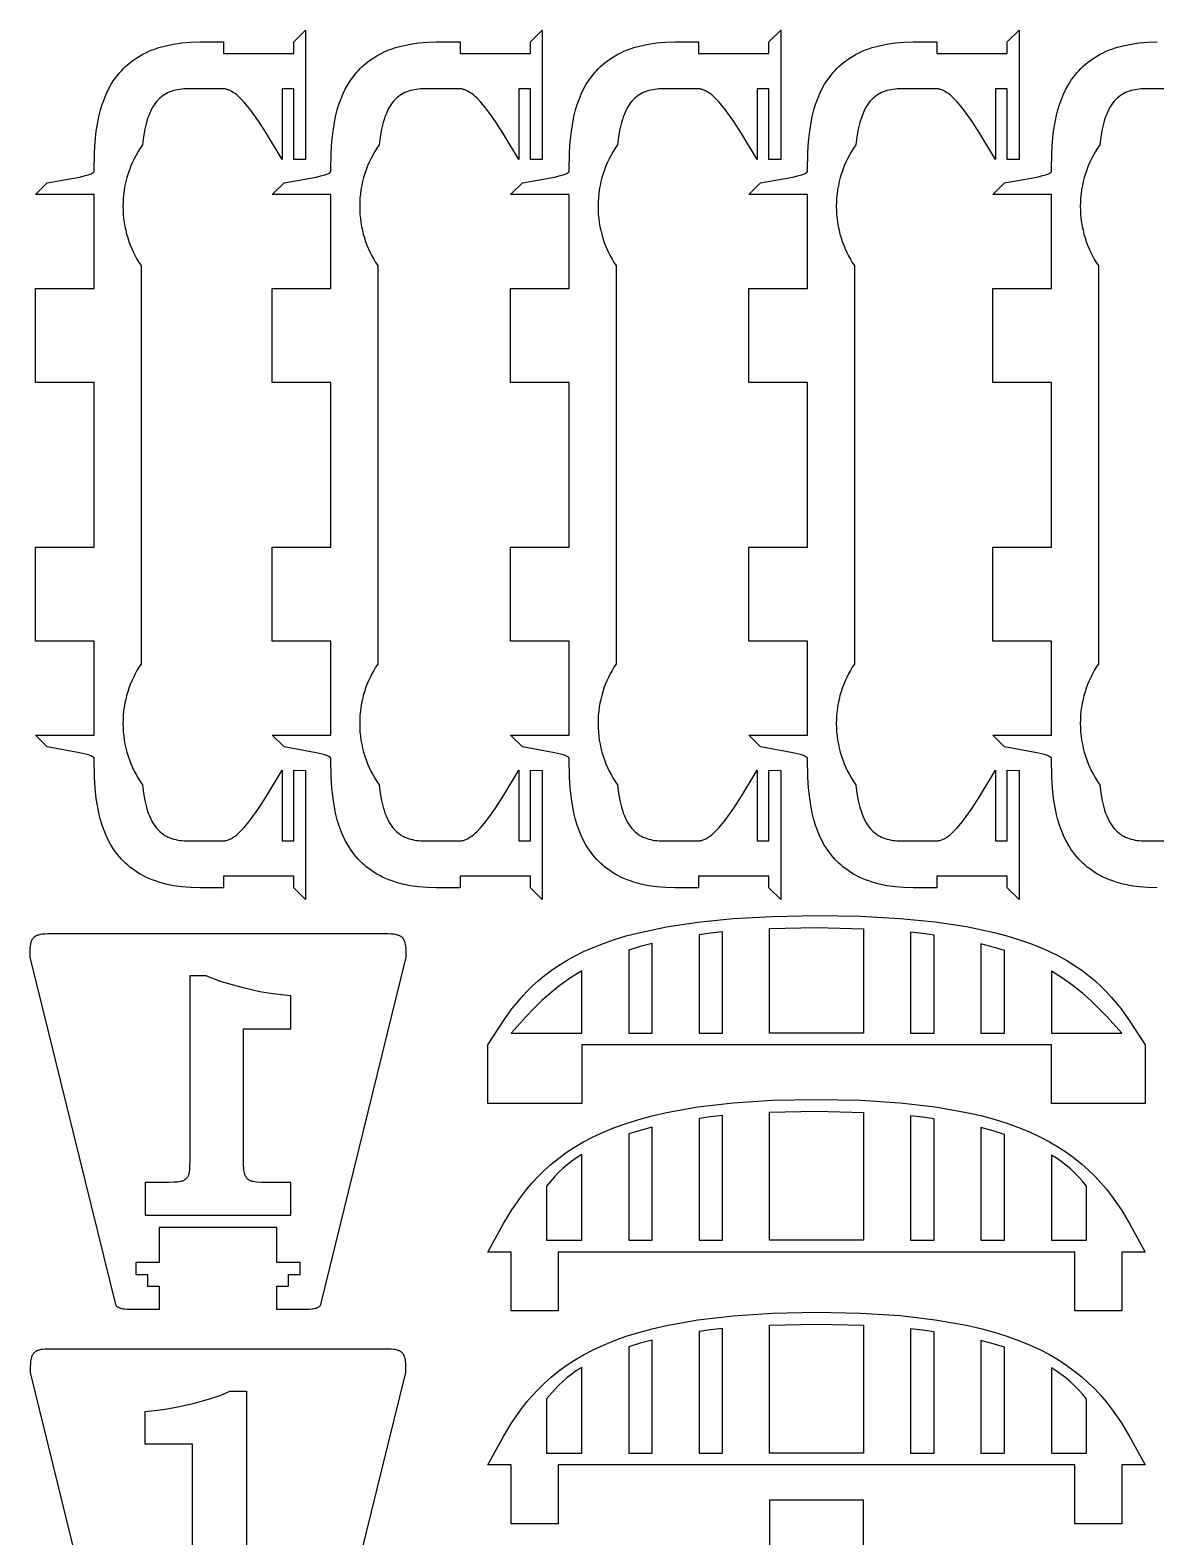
# Model space of a CAD drawing. Header units: inches. Extents: x -38 to 38, y -33.7 to 33.7.
# Drawn here: x -37.99 to -15.35, y 3.29 to 33.58 of the extents above; entities that cross this region are included whole.
import ezdxf

# ---------------------------------------------------------------- set-up
doc = ezdxf.new("R2010")
doc.units = ezdxf.units.IN
doc.header["$MEASUREMENT"] = 0
doc.layers.get('0').update_dxf_attribs({"color": 134})

msp = doc.modelspace()

# ---------------------------------------------------------------- linework, layer by layer
at = {"color": 121}
for points in [[(-35.764, 20.834), (-35.805, 20.769), (-35.845, 20.703), (-35.882, 20.635), (-35.917, 20.566), (-35.949, 20.495), (-35.979, 20.423), (-36.007, 20.35), (-36.031, 20.275), (-36.053, 20.199), (-36.072, 20.123), (-36.089, 20.045), (-36.102, 19.966), (-36.113, 19.886), (-36.121, 19.805), (-36.125, 19.724), (-36.127, 19.641), (-36.125, 19.556), (-36.12, 19.471), (-36.112, 19.387), (-36.1, 19.304), (-36.086, 19.222), (-36.068, 19.141), (-36.047, 19.061), (-36.023, 18.982), (-35.997, 18.905), (-35.967, 18.829), (-35.935, 18.755), (-35.9, 18.682), (-35.862, 18.611), (-35.822, 18.541), (-35.779, 18.473), (-35.734, 18.407), (-35.714, 18.241), (-35.687, 18.092), (-35.655, 17.958), (-35.637, 17.897), (-35.617, 17.839), (-35.596, 17.784), (-35.574, 17.734), (-35.551, 17.686), (-35.526, 17.642), (-35.5, 17.6), (-35.473, 17.562), (-35.444, 17.527), (-35.415, 17.494), (-35.384, 17.464), (-35.353, 17.437), (-35.32, 17.413), (-35.286, 17.39), (-35.251, 17.371), (-35.216, 17.353), (-35.179, 17.337), (-35.142, 17.324), (-35.104, 17.313), (-35.065, 17.303), (-35.025, 17.295), (-34.984, 17.289), (-34.943, 17.284), (-34.901, 17.281), (-34.814, 17.279), (-34.106, 17.28), (-34.09, 17.28), (-34.074, 17.282), (-34.058, 17.284), (-34.041, 17.288), (-34.025, 17.292), (-34.009, 17.298), (-33.992, 17.304), (-33.975, 17.312), (-33.958, 17.32), (-33.942, 17.329), (-33.907, 17.35), (-33.873, 17.374), (-33.838, 17.402), (-33.803, 17.432), (-33.767, 17.466), (-33.695, 17.541), (-33.621, 17.627), (-33.547, 17.723), (-33.395, 17.937), (-33.24, 18.177), (-32.925, 18.697), (-32.925, 17.28), (-32.689, 17.28), (-32.689, 18.697), (-32.452, 18.696), (-32.452, 16.098), (-32.689, 16.334), (-32.689, 16.57), (-34.106, 16.57), (-34.106, 16.334), (-34.578, 16.334), (-34.766, 16.34), (-34.942, 16.355), (-35.108, 16.378), (-35.262, 16.41), (-35.407, 16.45), (-35.475, 16.473), (-35.541, 16.497), (-35.605, 16.524), (-35.666, 16.552), (-35.725, 16.581), (-35.782, 16.612), (-35.836, 16.645), (-35.888, 16.68), (-35.938, 16.715), (-35.986, 16.752), (-36.032, 16.791), (-36.076, 16.83), (-36.118, 16.871), (-36.159, 16.913), (-36.197, 16.957), (-36.233, 17.001), (-36.301, 17.092), (-36.362, 17.187), (-36.416, 17.285), (-36.464, 17.386), (-36.507, 17.49), (-36.544, 17.595), (-36.577, 17.701), (-36.604, 17.808), (-36.628, 17.916), (-36.663, 18.132), (-36.686, 18.346), (-36.698, 18.552), (-36.704, 18.933), (-36.704, 18.934), (-36.704, 18.935), (-36.704, 18.935), (-36.704, 18.935), (-36.704, 18.935), (-36.704, 18.935), (-36.704, 18.935), (-36.704, 18.935), (-36.704, 18.935), (-36.704, 18.936), (-36.705, 18.936), (-36.705, 18.937), (-36.705, 18.938), (-36.705, 18.939), (-36.705, 18.939), (-36.705, 18.939), (-36.705, 18.939), (-36.705, 18.939), (-36.705, 18.939), (-36.705, 18.939), (-36.705, 18.939), (-36.705, 18.94), (-36.705, 18.94), (-36.706, 18.94), (-36.706, 18.94), (-36.706, 18.94), (-36.706, 18.942), (-36.707, 18.943), (-36.707, 18.944), (-36.708, 18.946), (-36.71, 18.948), (-36.71, 18.949), (-36.711, 18.95), (-36.713, 18.952), (-36.714, 18.954), (-36.716, 18.956), (-36.718, 18.957), (-36.721, 18.959), (-36.725, 18.963), (-36.731, 18.967), (-36.737, 18.971), (-36.744, 18.974), (-36.751, 18.978), (-36.767, 18.986), (-36.785, 18.993), (-36.828, 19.008), (-36.879, 19.023), (-37, 19.052), (-37.649, 19.169), (-37.885, 19.405), (-36.704, 19.405), (-36.704, 21.295), (-37.885, 21.295), (-37.885, 23.185), (-36.704, 23.185), (-36.704, 26.492), (-37.885, 26.492), (-37.885, 28.381), (-36.704, 28.381), (-36.704, 30.271), (-37.885, 30.271), (-37.649, 30.507), (-37, 30.624), (-36.879, 30.653), (-36.828, 30.668), (-36.785, 30.683), (-36.767, 30.691), (-36.751, 30.698), (-36.744, 30.702), (-36.737, 30.706), (-36.731, 30.709), (-36.725, 30.713), (-36.721, 30.717), (-36.718, 30.719), (-36.716, 30.721), (-36.714, 30.723), (-36.713, 30.725), (-36.711, 30.727), (-36.71, 30.728), (-36.708, 30.73), (-36.708, 30.731), (-36.707, 30.732), (-36.706, 30.734), (-36.706, 30.735), (-36.706, 30.736), (-36.705, 30.737), (-36.705, 30.738), (-36.705, 30.739), (-36.705, 30.74), (-36.704, 30.741), (-36.704, 30.742), (-36.704, 30.743), (-36.704, 30.744), (-36.698, 31.124), (-36.686, 31.331), (-36.663, 31.544), (-36.628, 31.76), (-36.604, 31.868), (-36.577, 31.975), (-36.544, 32.082), (-36.507, 32.187), (-36.464, 32.29), (-36.416, 32.391), (-36.362, 32.489), (-36.301, 32.584), (-36.233, 32.675), (-36.197, 32.72), (-36.159, 32.763), (-36.118, 32.805), (-36.076, 32.846), (-36.032, 32.886), (-35.986, 32.924), (-35.938, 32.961), (-35.888, 32.997), (-35.836, 33.031), (-35.782, 33.064), (-35.725, 33.095), (-35.666, 33.125), (-35.605, 33.153), (-35.541, 33.179), (-35.475, 33.204), (-35.407, 33.226), (-35.262, 33.266), (-35.108, 33.298), (-34.942, 33.322), (-34.766, 33.336), (-34.578, 33.342), (-34.106, 33.342), (-34.106, 33.106), (-32.689, 33.106), (-32.689, 33.342), (-32.452, 33.578), (-32.452, 30.978), (-32.689, 30.978), (-32.688, 32.396), (-32.925, 32.396), (-32.925, 30.979), (-33.24, 31.499), (-33.395, 31.739), (-33.547, 31.953), (-33.621, 32.049), (-33.695, 32.135), (-33.767, 32.21), (-33.803, 32.244), (-33.838, 32.275), (-33.873, 32.302), (-33.907, 32.326), (-33.942, 32.347), (-33.959, 32.356), (-33.975, 32.365), (-33.992, 32.372), (-34.009, 32.378), (-34.025, 32.384), (-34.042, 32.388), (-34.058, 32.392), (-34.074, 32.395), (-34.09, 32.396), (-34.106, 32.397), (-34.814, 32.397), (-34.901, 32.395), (-34.943, 32.392), (-34.984, 32.387), (-35.025, 32.381), (-35.065, 32.373), (-35.104, 32.364), (-35.142, 32.352), (-35.179, 32.339), (-35.216, 32.323), (-35.251, 32.306), (-35.286, 32.286), (-35.32, 32.264), (-35.353, 32.239), (-35.384, 32.212), (-35.415, 32.182), (-35.444, 32.15), (-35.473, 32.114), (-35.5, 32.076), (-35.526, 32.035), (-35.551, 31.99), (-35.574, 31.943), (-35.596, 31.892), (-35.617, 31.838), (-35.637, 31.78), (-35.655, 31.718), (-35.687, 31.585), (-35.714, 31.435), (-35.734, 31.27), (-35.779, 31.203), (-35.822, 31.135), (-35.862, 31.066), (-35.9, 30.994), (-35.935, 30.921), (-35.967, 30.847), (-35.997, 30.771), (-36.023, 30.694), (-36.047, 30.615), (-36.068, 30.536), (-36.086, 30.455), (-36.1, 30.373), (-36.112, 30.29), (-36.12, 30.206), (-36.125, 30.121), (-36.127, 30.035), (-36.125, 29.953), (-36.121, 29.871), (-36.113, 29.79), (-36.102, 29.71), (-36.089, 29.632), (-36.072, 29.554), (-36.053, 29.477), (-36.031, 29.401), (-36.007, 29.327), (-35.979, 29.253), (-35.949, 29.181), (-35.917, 29.111), (-35.882, 29.041), (-35.845, 28.974), (-35.805, 28.907), (-35.763, 28.843)], [(-31.002, 20.834), (-31.044, 20.769), (-31.083, 20.703), (-31.121, 20.635), (-31.155, 20.566), (-31.188, 20.495), (-31.218, 20.423), (-31.245, 20.35), (-31.27, 20.275), (-31.292, 20.199), (-31.311, 20.123), (-31.327, 20.045), (-31.341, 19.966), (-31.351, 19.886), (-31.359, 19.805), (-31.364, 19.724), (-31.365, 19.641), (-31.364, 19.556), (-31.359, 19.471), (-31.35, 19.387), (-31.339, 19.304), (-31.324, 19.222), (-31.306, 19.141), (-31.285, 19.061), (-31.262, 18.982), (-31.235, 18.905), (-31.206, 18.829), (-31.173, 18.755), (-31.138, 18.682), (-31.101, 18.611), (-31.06, 18.541), (-31.018, 18.473), (-30.973, 18.407), (-30.952, 18.241), (-30.926, 18.092), (-30.894, 17.958), (-30.875, 17.897), (-30.856, 17.839), (-30.835, 17.784), (-30.812, 17.734), (-30.789, 17.686), (-30.764, 17.642), (-30.738, 17.6), (-30.711, 17.562), (-30.683, 17.527), (-30.653, 17.494), (-30.622, 17.464), (-30.591, 17.437), (-30.558, 17.413), (-30.524, 17.39), (-30.49, 17.371), (-30.454, 17.353), (-30.418, 17.337), (-30.38, 17.324), (-30.342, 17.313), (-30.303, 17.303), (-30.263, 17.295), (-30.222, 17.289), (-30.181, 17.284), (-30.139, 17.281), (-30.053, 17.279), (-29.344, 17.28), (-29.328, 17.28), (-29.312, 17.282), (-29.296, 17.284), (-29.28, 17.288), (-29.263, 17.292), (-29.247, 17.298), (-29.23, 17.304), (-29.214, 17.312), (-29.197, 17.32), (-29.18, 17.329), (-29.146, 17.35), (-29.111, 17.374), (-29.076, 17.402), (-29.041, 17.432), (-29.005, 17.466), (-28.933, 17.541), (-28.859, 17.627), (-28.785, 17.723), (-28.633, 17.937), (-28.478, 18.177), (-28.163, 18.697), (-28.163, 17.28), (-27.927, 17.28), (-27.927, 18.697), (-27.691, 18.696), (-27.691, 16.098), (-27.927, 16.334), (-27.927, 16.57), (-29.344, 16.57), (-29.344, 16.334), (-29.817, 16.334), (-30.004, 16.34), (-30.181, 16.355), (-30.346, 16.378), (-30.501, 16.41), (-30.645, 16.45), (-30.714, 16.473), (-30.78, 16.497), (-30.843, 16.524), (-30.904, 16.552), (-30.963, 16.581), (-31.02, 16.612), (-31.074, 16.645), (-31.127, 16.68), (-31.177, 16.715), (-31.225, 16.752), (-31.271, 16.791), (-31.315, 16.83), (-31.357, 16.871), (-31.397, 16.913), (-31.435, 16.957), (-31.472, 17.001), (-31.539, 17.092), (-31.6, 17.187), (-31.654, 17.285), (-31.703, 17.386), (-31.745, 17.49), (-31.783, 17.595), (-31.815, 17.701), (-31.843, 17.808), (-31.866, 17.916), (-31.901, 18.132), (-31.924, 18.346), (-31.936, 18.552), (-31.943, 18.933), (-31.943, 18.933), (-31.943, 18.933), (-31.943, 18.933), (-31.943, 18.933), (-31.943, 18.934), (-31.943, 18.935), (-31.943, 18.936), (-31.943, 18.936), (-31.943, 18.936), (-31.943, 18.937), (-31.943, 18.937), (-31.943, 18.937), (-31.943, 18.937), (-31.943, 18.937), (-31.943, 18.937), (-31.943, 18.937), (-31.943, 18.937), (-31.943, 18.938), (-31.944, 18.939), (-31.944, 18.94), (-31.944, 18.941), (-31.945, 18.942), (-31.945, 18.943), (-31.946, 18.944), (-31.947, 18.946), (-31.948, 18.948), (-31.949, 18.95), (-31.951, 18.952), (-31.953, 18.954), (-31.955, 18.956), (-31.957, 18.957), (-31.959, 18.959), (-31.964, 18.963), (-31.969, 18.967), (-31.975, 18.971), (-31.982, 18.974), (-31.989, 18.978), (-32.005, 18.986), (-32.024, 18.993), (-32.067, 19.008), (-32.117, 19.023), (-32.238, 19.052), (-32.887, 19.169), (-33.124, 19.405), (-31.943, 19.405), (-31.943, 21.295), (-33.124, 21.295), (-33.124, 23.185), (-31.943, 23.185), (-31.943, 26.492), (-33.124, 26.492), (-33.124, 28.381), (-31.943, 28.381), (-31.943, 30.271), (-33.124, 30.271), (-32.887, 30.507), (-32.238, 30.624), (-32.117, 30.653), (-32.067, 30.668), (-32.024, 30.683), (-32.005, 30.691), (-31.989, 30.698), (-31.982, 30.702), (-31.975, 30.706), (-31.969, 30.709), (-31.964, 30.713), (-31.959, 30.717), (-31.957, 30.719), (-31.955, 30.721), (-31.953, 30.723), (-31.951, 30.725), (-31.949, 30.727), (-31.948, 30.728), (-31.947, 30.73), (-31.946, 30.731), (-31.946, 30.732), (-31.945, 30.733), (-31.945, 30.734), (-31.944, 30.735), (-31.944, 30.736), (-31.944, 30.737), (-31.943, 30.738), (-31.943, 30.739), (-31.943, 30.74), (-31.943, 30.741), (-31.943, 30.742), (-31.943, 30.743), (-31.943, 30.744), (-31.936, 31.124), (-31.924, 31.331), (-31.901, 31.544), (-31.866, 31.76), (-31.843, 31.868), (-31.815, 31.975), (-31.783, 32.082), (-31.745, 32.187), (-31.703, 32.29), (-31.654, 32.391), (-31.6, 32.489), (-31.539, 32.584), (-31.472, 32.675), (-31.435, 32.72), (-31.397, 32.763), (-31.357, 32.805), (-31.315, 32.846), (-31.271, 32.886), (-31.225, 32.924), (-31.177, 32.961), (-31.127, 32.997), (-31.074, 33.031), (-31.02, 33.064), (-30.963, 33.095), (-30.904, 33.125), (-30.843, 33.153), (-30.78, 33.179), (-30.714, 33.204), (-30.645, 33.226), (-30.501, 33.266), (-30.346, 33.298), (-30.181, 33.322), (-30.004, 33.336), (-29.817, 33.342), (-29.344, 33.342), (-29.344, 33.106), (-27.927, 33.106), (-27.927, 33.342), (-27.691, 33.578), (-27.691, 30.978), (-27.927, 30.978), (-27.927, 32.396), (-28.163, 32.396), (-28.163, 30.979), (-28.478, 31.499), (-28.633, 31.739), (-28.785, 31.953), (-28.86, 32.049), (-28.933, 32.135), (-29.005, 32.21), (-29.041, 32.244), (-29.076, 32.275), (-29.111, 32.302), (-29.146, 32.326), (-29.18, 32.347), (-29.197, 32.356), (-29.214, 32.365), (-29.23, 32.372), (-29.247, 32.378), (-29.263, 32.384), (-29.28, 32.388), (-29.296, 32.392), (-29.312, 32.395), (-29.328, 32.396), (-29.344, 32.397), (-30.053, 32.397), (-30.139, 32.395), (-30.181, 32.392), (-30.222, 32.387), (-30.263, 32.381), (-30.303, 32.373), (-30.342, 32.364), (-30.38, 32.352), (-30.418, 32.339), (-30.454, 32.323), (-30.49, 32.306), (-30.524, 32.286), (-30.558, 32.264), (-30.591, 32.239), (-30.622, 32.212), (-30.653, 32.182), (-30.683, 32.15), (-30.711, 32.114), (-30.738, 32.076), (-30.764, 32.035), (-30.789, 31.99), (-30.812, 31.943), (-30.835, 31.892), (-30.856, 31.838), (-30.875, 31.78), (-30.894, 31.718), (-30.926, 31.585), (-30.952, 31.435), (-30.973, 31.27), (-31.018, 31.203), (-31.06, 31.135), (-31.101, 31.066), (-31.138, 30.994), (-31.173, 30.921), (-31.206, 30.847), (-31.235, 30.771), (-31.262, 30.694), (-31.285, 30.615), (-31.306, 30.536), (-31.324, 30.455), (-31.339, 30.373), (-31.35, 30.29), (-31.359, 30.206), (-31.364, 30.121), (-31.365, 30.035), (-31.364, 29.953), (-31.359, 29.871), (-31.351, 29.79), (-31.341, 29.71), (-31.327, 29.632), (-31.311, 29.554), (-31.292, 29.477), (-31.27, 29.401), (-31.245, 29.327), (-31.218, 29.253), (-31.188, 29.181), (-31.155, 29.111), (-31.121, 29.041), (-31.083, 28.974), (-31.044, 28.907), (-31.002, 28.843)], [(-26.208, 20.834), (-26.25, 20.769), (-26.289, 20.703), (-26.326, 20.635), (-26.361, 20.566), (-26.394, 20.495), (-26.424, 20.423), (-26.451, 20.35), (-26.475, 20.275), (-26.497, 20.199), (-26.517, 20.123), (-26.533, 20.045), (-26.547, 19.966), (-26.557, 19.886), (-26.565, 19.805), (-26.57, 19.724), (-26.571, 19.641), (-26.569, 19.556), (-26.564, 19.471), (-26.556, 19.387), (-26.545, 19.304), (-26.53, 19.222), (-26.512, 19.141), (-26.491, 19.061), (-26.468, 18.982), (-26.441, 18.905), (-26.411, 18.829), (-26.379, 18.755), (-26.344, 18.682), (-26.307, 18.611), (-26.266, 18.541), (-26.224, 18.473), (-26.178, 18.407), (-26.158, 18.241), (-26.132, 18.092), (-26.099, 17.958), (-26.081, 17.897), (-26.062, 17.839), (-26.041, 17.784), (-26.018, 17.734), (-25.995, 17.686), (-25.97, 17.642), (-25.944, 17.6), (-25.917, 17.562), (-25.888, 17.527), (-25.859, 17.494), (-25.828, 17.464), (-25.797, 17.437), (-25.764, 17.413), (-25.73, 17.39), (-25.696, 17.371), (-25.66, 17.353), (-25.624, 17.337), (-25.586, 17.324), (-25.548, 17.313), (-25.509, 17.303), (-25.469, 17.295), (-25.428, 17.289), (-25.387, 17.284), (-25.345, 17.281), (-25.259, 17.279), (-24.55, 17.28), (-24.534, 17.28), (-24.518, 17.282), (-24.502, 17.284), (-24.486, 17.288), (-24.469, 17.292), (-24.453, 17.298), (-24.436, 17.304), (-24.419, 17.312), (-24.403, 17.32), (-24.386, 17.329), (-24.352, 17.35), (-24.317, 17.374), (-24.282, 17.402), (-24.247, 17.432), (-24.211, 17.466), (-24.139, 17.541), (-24.065, 17.627), (-23.991, 17.723), (-23.839, 17.937), (-23.684, 18.177), (-23.369, 18.697), (-23.369, 17.28), (-23.133, 17.28), (-23.133, 18.697), (-22.896, 18.696), (-22.896, 16.098), (-23.133, 16.334), (-23.133, 16.57), (-24.55, 16.57), (-24.55, 16.334), (-25.022, 16.334), (-25.21, 16.34), (-25.387, 16.355), (-25.552, 16.378), (-25.707, 16.41), (-25.851, 16.45), (-25.919, 16.473), (-25.985, 16.497), (-26.049, 16.524), (-26.11, 16.552), (-26.169, 16.581), (-26.226, 16.612), (-26.28, 16.645), (-26.332, 16.68), (-26.383, 16.715), (-26.431, 16.752), (-26.477, 16.791), (-26.521, 16.83), (-26.563, 16.871), (-26.603, 16.913), (-26.641, 16.957), (-26.677, 17.001), (-26.745, 17.092), (-26.806, 17.187), (-26.86, 17.285), (-26.909, 17.386), (-26.951, 17.49), (-26.989, 17.595), (-27.021, 17.701), (-27.049, 17.808), (-27.072, 17.916), (-27.107, 18.132), (-27.13, 18.346), (-27.142, 18.552), (-27.148, 18.933), (-27.148, 18.934), (-27.149, 18.935), (-27.149, 18.936), (-27.149, 18.936), (-27.149, 18.937), (-27.149, 18.937), (-27.149, 18.938), (-27.149, 18.939), (-27.15, 18.94), (-27.15, 18.941), (-27.151, 18.942), (-27.151, 18.943), (-27.152, 18.944), (-27.153, 18.946), (-27.154, 18.948), (-27.155, 18.95), (-27.157, 18.952), (-27.159, 18.954), (-27.161, 18.956), (-27.163, 18.957), (-27.165, 18.959), (-27.17, 18.963), (-27.175, 18.967), (-27.181, 18.971), (-27.188, 18.974), (-27.195, 18.978), (-27.211, 18.986), (-27.23, 18.993), (-27.272, 19.008), (-27.323, 19.023), (-27.444, 19.052), (-28.093, 19.169), (-28.33, 19.405), (-27.148, 19.405), (-27.148, 21.295), (-28.33, 21.295), (-28.33, 23.185), (-27.148, 23.185), (-27.148, 26.492), (-28.33, 26.492), (-28.33, 28.381), (-27.148, 28.381), (-27.148, 30.271), (-28.33, 30.271), (-28.093, 30.507), (-27.444, 30.624), (-27.323, 30.653), (-27.272, 30.668), (-27.23, 30.683), (-27.211, 30.691), (-27.195, 30.698), (-27.188, 30.702), (-27.181, 30.706), (-27.175, 30.709), (-27.17, 30.713), (-27.165, 30.717), (-27.163, 30.719), (-27.161, 30.721), (-27.159, 30.723), (-27.157, 30.725), (-27.155, 30.727), (-27.154, 30.728), (-27.153, 30.73), (-27.152, 30.732), (-27.151, 30.733), (-27.151, 30.734), (-27.15, 30.735), (-27.15, 30.736), (-27.149, 30.737), (-27.149, 30.738), (-27.149, 30.739), (-27.149, 30.74), (-27.149, 30.741), (-27.149, 30.742), (-27.148, 30.743), (-27.148, 30.744), (-27.142, 31.124), (-27.13, 31.331), (-27.107, 31.544), (-27.072, 31.76), (-27.049, 31.868), (-27.021, 31.975), (-26.989, 32.082), (-26.951, 32.187), (-26.909, 32.29), (-26.86, 32.391), (-26.806, 32.489), (-26.745, 32.584), (-26.677, 32.675), (-26.641, 32.72), (-26.603, 32.763), (-26.563, 32.805), (-26.521, 32.846), (-26.477, 32.886), (-26.431, 32.924), (-26.383, 32.961), (-26.332, 32.997), (-26.28, 33.031), (-26.226, 33.064), (-26.169, 33.095), (-26.11, 33.125), (-26.049, 33.153), (-25.985, 33.179), (-25.919, 33.204), (-25.851, 33.226), (-25.707, 33.266), (-25.552, 33.298), (-25.387, 33.322), (-25.21, 33.336), (-25.022, 33.342), (-24.55, 33.342), (-24.55, 33.106), (-23.133, 33.106), (-23.133, 33.342), (-22.896, 33.578), (-22.896, 30.978), (-23.133, 30.978), (-23.133, 32.396), (-23.369, 32.396), (-23.369, 30.979), (-23.684, 31.499), (-23.839, 31.739), (-23.991, 31.953), (-24.065, 32.049), (-24.139, 32.135), (-24.211, 32.21), (-24.247, 32.244), (-24.282, 32.275), (-24.317, 32.302), (-24.352, 32.326), (-24.386, 32.347), (-24.403, 32.356), (-24.42, 32.365), (-24.436, 32.372), (-24.453, 32.378), (-24.469, 32.384), (-24.486, 32.388), (-24.502, 32.392), (-24.518, 32.395), (-24.534, 32.396), (-24.55, 32.397), (-25.259, 32.397), (-25.345, 32.395), (-25.387, 32.392), (-25.428, 32.387), (-25.469, 32.381), (-25.509, 32.373), (-25.548, 32.364), (-25.586, 32.352), (-25.624, 32.339), (-25.66, 32.323), (-25.696, 32.306), (-25.73, 32.286), (-25.764, 32.264), (-25.797, 32.239), (-25.828, 32.212), (-25.859, 32.182), (-25.888, 32.15), (-25.917, 32.114), (-25.944, 32.076), (-25.97, 32.035), (-25.995, 31.99), (-26.018, 31.943), (-26.041, 31.892), (-26.062, 31.838), (-26.081, 31.78), (-26.099, 31.718), (-26.132, 31.585), (-26.158, 31.435), (-26.179, 31.27), (-26.224, 31.203), (-26.266, 31.135), (-26.307, 31.066), (-26.344, 30.994), (-26.379, 30.921), (-26.411, 30.847), (-26.441, 30.771), (-26.468, 30.694), (-26.491, 30.615), (-26.512, 30.536), (-26.53, 30.455), (-26.545, 30.373), (-26.556, 30.29), (-26.564, 30.206), (-26.569, 30.121), (-26.571, 30.035), (-26.57, 29.953), (-26.565, 29.871), (-26.557, 29.79), (-26.547, 29.71), (-26.533, 29.632), (-26.517, 29.554), (-26.497, 29.477), (-26.475, 29.401), (-26.451, 29.327), (-26.424, 29.253), (-26.394, 29.181), (-26.361, 29.111), (-26.326, 29.041), (-26.289, 28.974), (-26.25, 28.907), (-26.208, 28.843)], [(-21.414, 20.834), (-21.455, 20.769), (-21.495, 20.703), (-21.532, 20.635), (-21.567, 20.566), (-21.6, 20.495), (-21.629, 20.423), (-21.657, 20.35), (-21.681, 20.275), (-21.703, 20.199), (-21.723, 20.123), (-21.739, 20.045), (-21.752, 19.966), (-21.763, 19.886), (-21.771, 19.805), (-21.775, 19.724), (-21.777, 19.641), (-21.775, 19.556), (-21.77, 19.471), (-21.762, 19.387), (-21.75, 19.304), (-21.736, 19.222), (-21.718, 19.141), (-21.697, 19.061), (-21.673, 18.982), (-21.647, 18.905), (-21.617, 18.829), (-21.585, 18.755), (-21.55, 18.682), (-21.512, 18.611), (-21.472, 18.541), (-21.43, 18.473), (-21.384, 18.407), (-21.364, 18.241), (-21.338, 18.092), (-21.305, 17.958), (-21.287, 17.897), (-21.267, 17.839), (-21.246, 17.784), (-21.224, 17.734), (-21.201, 17.686), (-21.176, 17.642), (-21.15, 17.6), (-21.123, 17.562), (-21.094, 17.527), (-21.065, 17.494), (-21.034, 17.464), (-21.003, 17.437), (-20.97, 17.413), (-20.936, 17.39), (-20.902, 17.371), (-20.866, 17.353), (-20.829, 17.337), (-20.792, 17.324), (-20.754, 17.313), (-20.715, 17.303), (-20.675, 17.295), (-20.634, 17.289), (-20.593, 17.284), (-20.551, 17.281), (-20.465, 17.279), (-19.756, 17.28), (-19.74, 17.28), (-19.724, 17.282), (-19.708, 17.284), (-19.692, 17.288), (-19.675, 17.292), (-19.659, 17.298), (-19.642, 17.304), (-19.625, 17.312), (-19.609, 17.32), (-19.592, 17.329), (-19.557, 17.35), (-19.523, 17.374), (-19.488, 17.402), (-19.453, 17.432), (-19.417, 17.466), (-19.345, 17.541), (-19.271, 17.627), (-19.197, 17.723), (-19.045, 17.937), (-18.89, 18.177), (-18.575, 18.697), (-18.575, 17.28), (-18.339, 17.28), (-18.339, 18.697), (-18.102, 18.696), (-18.102, 16.098), (-18.339, 16.334), (-18.339, 16.57), (-19.756, 16.57), (-19.756, 16.334), (-20.228, 16.334), (-20.416, 16.34), (-20.592, 16.355), (-20.758, 16.378), (-20.912, 16.41), (-21.057, 16.45), (-21.125, 16.473), (-21.191, 16.497), (-21.255, 16.524), (-21.316, 16.552), (-21.375, 16.581), (-21.432, 16.612), (-21.486, 16.645), (-21.538, 16.68), (-21.588, 16.715), (-21.637, 16.752), (-21.682, 16.791), (-21.726, 16.83), (-21.769, 16.871), (-21.809, 16.913), (-21.847, 16.957), (-21.883, 17.001), (-21.951, 17.092), (-22.012, 17.187), (-22.066, 17.285), (-22.114, 17.386), (-22.157, 17.49), (-22.194, 17.595), (-22.227, 17.701), (-22.254, 17.808), (-22.278, 17.916), (-22.313, 18.132), (-22.336, 18.346), (-22.348, 18.552), (-22.354, 18.933), (-22.354, 18.934), (-22.354, 18.934), (-22.354, 18.935), (-22.355, 18.936), (-22.355, 18.936), (-22.355, 18.937), (-22.355, 18.938), (-22.355, 18.939), (-22.356, 18.94), (-22.356, 18.941), (-22.356, 18.942), (-22.357, 18.943), (-22.357, 18.944), (-22.358, 18.946), (-22.36, 18.948), (-22.361, 18.95), (-22.363, 18.952), (-22.364, 18.954), (-22.366, 18.956), (-22.368, 18.957), (-22.371, 18.959), (-22.376, 18.963), (-22.381, 18.967), (-22.387, 18.971), (-22.394, 18.974), (-22.401, 18.978), (-22.417, 18.986), (-22.436, 18.993), (-22.478, 19.008), (-22.529, 19.023), (-22.65, 19.052), (-23.299, 19.169), (-23.535, 19.405), (-22.354, 19.405), (-22.354, 21.295), (-23.535, 21.295), (-23.535, 23.185), (-22.354, 23.185), (-22.354, 26.492), (-23.535, 26.492), (-23.535, 28.381), (-22.354, 28.381), (-22.354, 30.271), (-23.535, 30.271), (-23.299, 30.507), (-22.65, 30.624), (-22.529, 30.653), (-22.478, 30.668), (-22.436, 30.683), (-22.417, 30.691), (-22.401, 30.698), (-22.394, 30.702), (-22.387, 30.706), (-22.381, 30.709), (-22.376, 30.713), (-22.371, 30.717), (-22.368, 30.719), (-22.366, 30.721), (-22.364, 30.723), (-22.363, 30.725), (-22.361, 30.727), (-22.36, 30.728), (-22.358, 30.73), (-22.357, 30.732), (-22.356, 30.734), (-22.356, 30.735), (-22.356, 30.736), (-22.355, 30.737), (-22.355, 30.738), (-22.355, 30.739), (-22.355, 30.74), (-22.355, 30.741), (-22.354, 30.742), (-22.354, 30.743), (-22.354, 30.744), (-22.348, 31.124), (-22.336, 31.331), (-22.313, 31.544), (-22.278, 31.76), (-22.254, 31.868), (-22.227, 31.975), (-22.194, 32.082), (-22.157, 32.187), (-22.114, 32.29), (-22.066, 32.391), (-22.012, 32.489), (-21.951, 32.584), (-21.883, 32.675), (-21.847, 32.72), (-21.809, 32.763), (-21.769, 32.805), (-21.726, 32.846), (-21.682, 32.886), (-21.637, 32.924), (-21.588, 32.961), (-21.538, 32.997), (-21.486, 33.031), (-21.432, 33.064), (-21.375, 33.095), (-21.316, 33.125), (-21.255, 33.153), (-21.191, 33.179), (-21.125, 33.204), (-21.057, 33.226), (-20.912, 33.266), (-20.758, 33.298), (-20.592, 33.322), (-20.416, 33.336), (-20.228, 33.342), (-19.756, 33.342), (-19.756, 33.106), (-18.339, 33.106), (-18.339, 33.342), (-18.102, 33.578), (-18.102, 30.978), (-18.339, 30.978), (-18.339, 32.396), (-18.575, 32.396), (-18.575, 30.979), (-18.89, 31.499), (-19.045, 31.739), (-19.197, 31.953), (-19.271, 32.049), (-19.345, 32.135), (-19.417, 32.21), (-19.453, 32.244), (-19.488, 32.275), (-19.523, 32.302), (-19.558, 32.326), (-19.592, 32.347), (-19.609, 32.356), (-19.625, 32.365), (-19.642, 32.372), (-19.659, 32.378), (-19.675, 32.384), (-19.692, 32.388), (-19.708, 32.392), (-19.724, 32.395), (-19.74, 32.396), (-19.756, 32.397), (-20.465, 32.397), (-20.551, 32.395), (-20.593, 32.392), (-20.634, 32.387), (-20.675, 32.381), (-20.715, 32.373), (-20.754, 32.364), (-20.792, 32.352), (-20.829, 32.339), (-20.866, 32.323), (-20.902, 32.306), (-20.936, 32.286), (-20.97, 32.264), (-21.003, 32.239), (-21.034, 32.212), (-21.065, 32.182), (-21.094, 32.15), (-21.123, 32.114), (-21.15, 32.076), (-21.176, 32.035), (-21.201, 31.99), (-21.224, 31.943), (-21.246, 31.892), (-21.267, 31.838), (-21.287, 31.78), (-21.305, 31.718), (-21.338, 31.585), (-21.364, 31.435), (-21.384, 31.27), (-21.43, 31.203), (-21.472, 31.135), (-21.512, 31.066), (-21.55, 30.994), (-21.585, 30.921), (-21.617, 30.847), (-21.647, 30.771), (-21.673, 30.694), (-21.697, 30.615), (-21.718, 30.536), (-21.736, 30.455), (-21.75, 30.373), (-21.762, 30.29), (-21.77, 30.206), (-21.775, 30.121), (-21.777, 30.035), (-21.775, 29.953), (-21.771, 29.871), (-21.763, 29.79), (-21.752, 29.71), (-21.739, 29.632), (-21.723, 29.554), (-21.703, 29.477), (-21.681, 29.401), (-21.657, 29.327), (-21.629, 29.253), (-21.6, 29.181), (-21.567, 29.111), (-21.532, 29.041), (-21.495, 28.974), (-21.455, 28.907), (-21.413, 28.843)], [(-15.561, 13.178), (-15.561, 11.997), (-17.45, 11.997), (-17.45, 13.178), (-26.899, 13.178), (-26.899, 11.997), (-28.789, 11.997), (-28.789, 13.178), (-28.474, 13.662), (-28.301, 13.899), (-28.11, 14.131), (-28.006, 14.244), (-27.895, 14.355), (-27.776, 14.463), (-27.649, 14.569), (-27.513, 14.672), (-27.366, 14.772), (-27.21, 14.869), (-27.041, 14.962), (-26.861, 15.052), (-26.668, 15.137), (-26.46, 15.218), (-26.239, 15.295), (-26.002, 15.367), (-25.749, 15.433), (-25.193, 15.551), (-24.563, 15.646), (-23.854, 15.717), (-23.06, 15.761), (-22.175, 15.776), (-21.289, 15.762), (-20.495, 15.719), (-19.786, 15.649), (-19.157, 15.554), (-18.6, 15.437), (-18.347, 15.37), (-18.11, 15.298), (-17.889, 15.222), (-17.682, 15.141), (-17.488, 15.055), (-17.308, 14.966), (-17.14, 14.873), (-16.983, 14.776), (-16.837, 14.676), (-16.701, 14.572), (-16.573, 14.466), (-16.455, 14.357), (-16.344, 14.246), (-16.239, 14.133), (-16.048, 13.901), (-15.876, 13.663)], [(-24.537, 15.389), (-24.537, 13.414), (-24.064, 13.414), (-24.064, 15.45), (-24.306, 15.423)], [(-21.23, 15.513), (-21.23, 13.414), (-23.12, 13.414), (-23.12, 15.517), (-22.175, 15.54)], [(-35.396, 9.508), (-35.396, 8.8), (-35.869, 8.8), (-35.869, 8.564), (-35.632, 8.564), (-35.632, 8.327), (-35.396, 8.327), (-35.396, 7.855), (-35.869, 7.855), (-35.986, 7.855), (-36.042, 7.857), (-36.096, 7.862), (-36.121, 7.866), (-36.145, 7.871), (-36.168, 7.877), (-36.18, 7.881), (-36.19, 7.885), (-36.201, 7.889), (-36.211, 7.894), (-36.221, 7.899), (-36.23, 7.904), (-36.239, 7.91), (-36.247, 7.916), (-36.255, 7.923), (-36.263, 7.93), (-37.995, 14.942), (-37.994, 15.06), (-37.992, 15.117), (-37.986, 15.171), (-37.982, 15.196), (-37.977, 15.221), (-37.971, 15.244), (-37.968, 15.256), (-37.964, 15.266), (-37.959, 15.277), (-37.955, 15.287), (-37.95, 15.297), (-37.944, 15.306), (-37.938, 15.315), (-37.932, 15.324), (-37.925, 15.332), (-37.918, 15.339), (-37.911, 15.347), (-37.903, 15.353), (-37.894, 15.36), (-37.885, 15.365), (-37.876, 15.371), (-37.866, 15.376), (-37.856, 15.38), (-37.846, 15.385), (-37.835, 15.388), (-37.823, 15.392), (-37.8, 15.398), (-37.776, 15.403), (-37.75, 15.407), (-37.696, 15.412), (-37.64, 15.414), (-37.522, 15.414), (-30.908, 15.414), (-30.791, 15.414), (-30.734, 15.412), (-30.681, 15.407), (-30.655, 15.403), (-30.631, 15.398), (-30.608, 15.392), (-30.597, 15.389), (-30.586, 15.385), (-30.576, 15.381), (-30.565, 15.376), (-30.556, 15.371), (-30.546, 15.366), (-30.537, 15.36), (-30.529, 15.353), (-30.521, 15.347), (-30.513, 15.34), (-30.506, 15.332), (-30.499, 15.324), (-30.493, 15.315), (-30.487, 15.306), (-30.482, 15.297), (-30.477, 15.287), (-30.472, 15.277), (-30.468, 15.267), (-30.464, 15.256), (-30.46, 15.245), (-30.454, 15.221), (-30.449, 15.197), (-30.445, 15.171), (-30.439, 15.117), (-30.436, 15.06), (-30.436, 14.942), (-32.161, 7.929), (-32.169, 7.922), (-32.177, 7.915), (-32.185, 7.909), (-32.194, 7.903), (-32.204, 7.897), (-32.213, 7.892), (-32.224, 7.888), (-32.234, 7.884), (-32.245, 7.88), (-32.256, 7.876), (-32.28, 7.87), (-32.305, 7.865), (-32.33, 7.861), (-32.385, 7.856), (-32.442, 7.854), (-32.561, 7.855), (-33.034, 7.855), (-33.034, 8.327), (-32.798, 8.327), (-32.798, 8.564), (-32.561, 8.564), (-32.561, 8.8), (-33.034, 8.8), (-33.034, 9.508)], [(-25.954, 15.082), (-25.954, 13.414), (-25.482, 13.414), (-25.482, 15.217), (-25.726, 15.152)], [(-19.812, 13.414), (-19.812, 15.381), (-20.043, 15.416), (-20.285, 15.443), (-20.285, 13.414)], [(-18.395, 13.414), (-18.395, 15.072), (-18.624, 15.142), (-18.868, 15.207), (-18.868, 13.414)], [(-34.785, 14.568), (-34.785, 10.856), (-34.787, 10.747), (-34.791, 10.663), (-34.793, 10.63), (-34.797, 10.603), (-34.799, 10.592), (-34.801, 10.582), (-34.803, 10.574), (-34.805, 10.571), (-34.806, 10.567), (-34.81, 10.557), (-34.814, 10.547), (-34.819, 10.537), (-34.824, 10.528), (-34.83, 10.519), (-34.835, 10.511), (-34.842, 10.503), (-34.848, 10.495), (-34.855, 10.488), (-34.863, 10.481), (-34.87, 10.474), (-34.878, 10.468), (-34.887, 10.462), (-34.896, 10.457), (-34.905, 10.452), (-34.915, 10.447), (-34.925, 10.443), (-34.936, 10.439), (-34.949, 10.435), (-34.962, 10.431), (-34.992, 10.425), (-35.026, 10.42), (-35.064, 10.416), (-35.106, 10.414), (-35.203, 10.411), (-35.682, 10.411), (-35.682, 9.751), (-32.748, 9.751), (-32.748, 10.411), (-33.232, 10.411), (-33.348, 10.413), (-33.441, 10.419), (-33.479, 10.424), (-33.511, 10.43), (-33.525, 10.433), (-33.538, 10.436), (-33.549, 10.44), (-33.554, 10.442), (-33.559, 10.444), (-33.567, 10.448), (-33.576, 10.452), (-33.584, 10.457), (-33.592, 10.462), (-33.6, 10.468), (-33.607, 10.473), (-33.614, 10.48), (-33.621, 10.486), (-33.628, 10.493), (-33.634, 10.5), (-33.64, 10.507), (-33.646, 10.515), (-33.651, 10.523), (-33.656, 10.531), (-33.661, 10.54), (-33.666, 10.549), (-33.668, 10.553), (-33.67, 10.558), (-33.674, 10.569), (-33.678, 10.582), (-33.681, 10.595), (-33.688, 10.626), (-33.693, 10.662), (-33.697, 10.702), (-33.699, 10.748), (-33.702, 10.855), (-33.702, 13.5), (-32.748, 13.5), (-32.748, 14.16), (-33.109, 14.202), (-33.375, 14.245), (-33.712, 14.322), (-34.07, 14.422), (-34.171, 14.454), (-34.268, 14.489), (-34.361, 14.527), (-34.452, 14.568)], [(-26.899, 14.665), (-27.125, 14.525), (-27.332, 14.379), (-27.522, 14.226), (-27.698, 14.07), (-27.862, 13.909), (-28.018, 13.746), (-28.316, 13.414), (-26.899, 13.414)], [(-17.45, 13.414), (-16.033, 13.414), (-16.331, 13.743), (-16.487, 13.905), (-16.652, 14.064), (-16.827, 14.22), (-17.017, 14.371), (-17.224, 14.517), (-17.45, 14.656)], [(-15.561, 9.011), (-16.033, 9.011), (-16.033, 7.83), (-16.978, 7.83), (-16.978, 9.011), (-27.372, 9.011), (-27.372, 7.83), (-28.316, 7.83), (-28.316, 9.011), (-28.789, 9.011), (-28.474, 9.584), (-28.301, 9.864), (-28.11, 10.138), (-28.006, 10.272), (-27.895, 10.403), (-27.776, 10.531), (-27.649, 10.656), (-27.513, 10.778), (-27.366, 10.896), (-27.21, 11.011), (-27.041, 11.121), (-26.861, 11.226), (-26.668, 11.327), (-26.46, 11.423), (-26.239, 11.514), (-26.002, 11.599), (-25.749, 11.678), (-25.48, 11.75), (-25.193, 11.817), (-24.563, 11.929), (-23.854, 12.012), (-23.06, 12.064), (-22.175, 12.082), (-21.289, 12.065), (-20.495, 12.014), (-19.786, 11.932), (-19.157, 11.82), (-18.869, 11.754), (-18.6, 11.681), (-18.347, 11.602), (-18.11, 11.517), (-17.889, 11.427), (-17.682, 11.331), (-17.488, 11.23), (-17.308, 11.124), (-17.14, 11.014), (-16.983, 10.9), (-16.837, 10.781), (-16.701, 10.659), (-16.573, 10.534), (-16.455, 10.405), (-16.344, 10.274), (-16.239, 10.14), (-16.048, 9.866), (-15.876, 9.585)], [(-21.23, 11.82), (-21.23, 9.248), (-23.12, 9.248), (-23.12, 11.823), (-22.175, 11.846)], [(-25.954, 11.388), (-25.954, 9.248), (-25.482, 9.248), (-25.482, 11.523), (-25.726, 11.458)], [(-24.537, 11.695), (-24.537, 9.248), (-24.064, 9.248), (-24.064, 11.756), (-24.306, 11.729)], [(-19.812, 9.248), (-19.812, 11.687), (-20.043, 11.722), (-20.285, 11.749), (-20.285, 9.248)], [(-18.395, 9.248), (-18.395, 11.378), (-18.624, 11.448), (-18.868, 11.513), (-18.868, 9.248)], [(-26.899, 10.971), (-27.001, 10.908), (-27.098, 10.841), (-27.191, 10.768), (-27.28, 10.691), (-27.366, 10.609), (-27.449, 10.523), (-27.608, 10.339), (-27.608, 9.248), (-26.899, 9.248)], [(-17.45, 9.248), (-16.742, 9.248), (-16.742, 10.336), (-16.819, 10.428), (-16.9, 10.517), (-16.983, 10.603), (-17.069, 10.684), (-17.159, 10.761), (-17.252, 10.833), (-17.349, 10.9), (-17.45, 10.962)], [(-15.561, 4.731), (-16.033, 4.731), (-16.033, 3.55), (-16.978, 3.55), (-16.978, 4.731), (-27.372, 4.731), (-27.372, 3.55), (-28.316, 3.55), (-28.316, 4.731), (-28.789, 4.731), (-28.474, 5.303), (-28.301, 5.584), (-28.11, 5.857), (-28.006, 5.991), (-27.895, 6.122), (-27.776, 6.251), (-27.649, 6.376), (-27.513, 6.498), (-27.366, 6.616), (-27.21, 6.73), (-27.041, 6.84), (-26.861, 6.946), (-26.668, 7.047), (-26.46, 7.143), (-26.239, 7.233), (-26.002, 7.318), (-25.749, 7.397), (-25.48, 7.47), (-25.193, 7.536), (-24.563, 7.649), (-23.854, 7.732), (-23.06, 7.784), (-22.175, 7.802), (-21.289, 7.785), (-20.495, 7.734), (-19.786, 7.651), (-19.157, 7.539), (-18.869, 7.473), (-18.6, 7.4), (-18.347, 7.322), (-18.11, 7.237), (-17.889, 7.146), (-17.682, 7.05), (-17.488, 6.949), (-17.308, 6.844), (-17.14, 6.734), (-16.983, 6.619), (-16.837, 6.501), (-16.701, 6.379), (-16.573, 6.253), (-16.455, 6.125), (-16.344, 5.993), (-16.239, 5.86), (-16.048, 5.585), (-15.876, 5.304)], [(-24.537, 7.415), (-24.537, 4.967), (-24.064, 4.967), (-24.064, 7.475), (-24.306, 7.449)], [(-21.23, 7.539), (-21.23, 4.967), (-23.12, 4.967), (-23.12, 7.543), (-22.175, 7.565)], [(-19.812, 4.967), (-19.812, 7.407), (-20.043, 7.442), (-20.285, 7.469), (-20.285, 4.967)], [(-25.954, 7.107), (-25.954, 4.967), (-25.482, 4.967), (-25.482, 7.242), (-25.726, 7.178)], [(-18.395, 4.967), (-18.395, 7.097), (-18.624, 7.168), (-18.868, 7.233), (-18.868, 4.967)], [(-26.899, 6.69), (-27.001, 6.628), (-27.098, 6.56), (-27.191, 6.488), (-27.28, 6.41), (-27.366, 6.328), (-27.449, 6.242), (-27.608, 6.059), (-27.608, 4.967), (-26.899, 4.967)], [(-17.45, 4.967), (-16.742, 4.967), (-16.742, 6.055), (-16.819, 6.148), (-16.9, 6.237), (-16.983, 6.322), (-17.069, 6.403), (-17.159, 6.48), (-17.252, 6.552), (-17.349, 6.619), (-17.45, 6.681)]]:
    msp.add_lwpolyline(points, close=True, dxfattribs=at)
for points in [[(-15.32, 16.334), (-15.508, 16.34), (-15.684, 16.355), (-15.849, 16.378), (-16.004, 16.41), (-16.149, 16.45), (-16.217, 16.473), (-16.283, 16.497), (-16.347, 16.524), (-16.408, 16.552), (-16.467, 16.581), (-16.523, 16.612), (-16.578, 16.645), (-16.63, 16.68), (-16.68, 16.715), (-16.728, 16.752), (-16.774, 16.791), (-16.818, 16.83), (-16.86, 16.871), (-16.9, 16.913), (-16.939, 16.957), (-16.975, 17.001), (-17.043, 17.092), (-17.103, 17.187), (-17.158, 17.285), (-17.206, 17.386), (-17.249, 17.49), (-17.286, 17.595), (-17.318, 17.701), (-17.346, 17.808), (-17.37, 17.916), (-17.405, 18.132), (-17.427, 18.346), (-17.44, 18.552), (-17.446, 18.933), (-17.446, 18.934), (-17.446, 18.935), (-17.446, 18.935), (-17.446, 18.936), (-17.446, 18.936), (-17.446, 18.936), (-17.447, 18.937), (-17.447, 18.938), (-17.447, 18.939), (-17.447, 18.94), (-17.448, 18.942), (-17.449, 18.943), (-17.449, 18.944), (-17.45, 18.946), (-17.451, 18.948), (-17.453, 18.95), (-17.454, 18.952), (-17.456, 18.954), (-17.458, 18.956), (-17.46, 18.957), (-17.462, 18.959), (-17.467, 18.963), (-17.473, 18.967), (-17.479, 18.971), (-17.486, 18.974), (-17.493, 18.978), (-17.509, 18.986), (-17.527, 18.993), (-17.57, 19.008), (-17.62, 19.023), (-17.741, 19.052), (-18.391, 19.169), (-18.627, 19.405), (-17.446, 19.405), (-17.446, 21.295), (-18.627, 21.295), (-18.627, 23.185), (-17.446, 23.185), (-17.446, 26.492), (-18.627, 26.492), (-18.627, 28.381), (-17.446, 28.381), (-17.446, 30.271), (-18.627, 30.271), (-18.391, 30.507), (-17.741, 30.624), (-17.62, 30.653), (-17.57, 30.668), (-17.527, 30.683), (-17.509, 30.691), (-17.493, 30.698), (-17.486, 30.702), (-17.479, 30.706), (-17.473, 30.709), (-17.467, 30.713), (-17.462, 30.717), (-17.46, 30.719), (-17.458, 30.721), (-17.456, 30.723), (-17.454, 30.725), (-17.453, 30.727), (-17.451, 30.728), (-17.45, 30.73), (-17.45, 30.731), (-17.449, 30.732), (-17.448, 30.734), (-17.448, 30.735), (-17.447, 30.736), (-17.447, 30.737), (-17.447, 30.738), (-17.447, 30.739), (-17.446, 30.74), (-17.446, 30.741), (-17.446, 30.742), (-17.446, 30.743), (-17.446, 30.744), (-17.44, 31.124), (-17.427, 31.331), (-17.405, 31.544), (-17.37, 31.76), (-17.346, 31.868), (-17.318, 31.975), (-17.286, 32.082), (-17.249, 32.187), (-17.206, 32.29), (-17.158, 32.391), (-17.103, 32.489), (-17.043, 32.584), (-16.975, 32.675), (-16.939, 32.72), (-16.9, 32.763), (-16.86, 32.805), (-16.818, 32.846), (-16.774, 32.886), (-16.728, 32.924), (-16.68, 32.961), (-16.63, 32.997), (-16.578, 33.031), (-16.523, 33.064), (-16.467, 33.095), (-16.408, 33.125), (-16.347, 33.153), (-16.283, 33.179), (-16.217, 33.204), (-16.149, 33.226), (-16.004, 33.266), (-15.849, 33.298), (-15.684, 33.322), (-15.508, 33.336), (-15.32, 33.342)], [(-14.848, 32.397), (-15.556, 32.397), (-15.642, 32.395), (-15.685, 32.392), (-15.726, 32.387), (-15.767, 32.381), (-15.806, 32.373), (-15.845, 32.364), (-15.884, 32.352), (-15.921, 32.339), (-15.958, 32.323), (-15.993, 32.306), (-16.028, 32.286), (-16.062, 32.264), (-16.094, 32.239), (-16.126, 32.212), (-16.157, 32.182), (-16.186, 32.15), (-16.214, 32.114), (-16.242, 32.076), (-16.268, 32.035), (-16.292, 31.99), (-16.316, 31.943), (-16.338, 31.892), (-16.359, 31.838), (-16.379, 31.78), (-16.397, 31.718), (-16.429, 31.585), (-16.456, 31.435), (-16.476, 31.27), (-16.521, 31.203), (-16.564, 31.135), (-16.604, 31.066), (-16.642, 30.994), (-16.677, 30.921), (-16.709, 30.847), (-16.738, 30.771), (-16.765, 30.694), (-16.789, 30.615), (-16.81, 30.536), (-16.827, 30.455), (-16.842, 30.373), (-16.854, 30.29), (-16.862, 30.206), (-16.867, 30.121), (-16.869, 30.035), (-16.867, 29.953), (-16.863, 29.871), (-16.855, 29.79), (-16.844, 29.71), (-16.831, 29.632), (-16.814, 29.554), (-16.795, 29.477), (-16.773, 29.401), (-16.748, 29.327), (-16.721, 29.253), (-16.691, 29.181), (-16.659, 29.111), (-16.624, 29.041), (-16.587, 28.974), (-16.547, 28.907), (-16.505, 28.843), (-16.505, 20.834), (-16.547, 20.769), (-16.587, 20.703), (-16.624, 20.635), (-16.659, 20.566), (-16.691, 20.495), (-16.721, 20.423), (-16.748, 20.35), (-16.773, 20.275), (-16.795, 20.199), (-16.814, 20.123), (-16.831, 20.045), (-16.844, 19.966), (-16.855, 19.886), (-16.863, 19.805), (-16.867, 19.724), (-16.869, 19.641), (-16.867, 19.556), (-16.862, 19.471), (-16.854, 19.387), (-16.842, 19.304), (-16.827, 19.222), (-16.81, 19.141), (-16.789, 19.061), (-16.765, 18.982), (-16.738, 18.905), (-16.709, 18.829), (-16.677, 18.755), (-16.642, 18.682), (-16.604, 18.611), (-16.564, 18.541), (-16.521, 18.473), (-16.476, 18.407), (-16.456, 18.241), (-16.429, 18.092), (-16.397, 17.958), (-16.379, 17.897), (-16.359, 17.839), (-16.338, 17.784), (-16.316, 17.734), (-16.292, 17.686), (-16.268, 17.642), (-16.242, 17.6), (-16.214, 17.562), (-16.186, 17.527), (-16.157, 17.494), (-16.126, 17.464), (-16.094, 17.437), (-16.062, 17.413), (-16.028, 17.39), (-15.993, 17.371), (-15.958, 17.353), (-15.921, 17.337), (-15.884, 17.324), (-15.845, 17.313), (-15.806, 17.303), (-15.767, 17.295), (-15.726, 17.289), (-15.685, 17.284), (-15.642, 17.281), (-15.556, 17.279), (-14.848, 17.28)], [(-32.166, -0.423), (-30.434, 6.589), (-30.435, 6.707), (-30.437, 6.764), (-30.442, 6.818), (-30.446, 6.843), (-30.451, 6.868), (-30.458, 6.891), (-30.461, 6.903), (-30.465, 6.914), (-30.469, 6.924), (-30.474, 6.934), (-30.479, 6.944), (-30.485, 6.953), (-30.49, 6.962), (-30.497, 6.971), (-30.503, 6.979), (-30.51, 6.986), (-30.518, 6.994), (-30.526, 7), (-30.535, 7.007), (-30.544, 7.012), (-30.553, 7.018), (-30.563, 7.023), (-30.573, 7.027), (-30.583, 7.032), (-30.594, 7.036), (-30.605, 7.039), (-30.629, 7.045), (-30.653, 7.05), (-30.679, 7.054), (-30.732, 7.059), (-30.789, 7.061), (-30.907, 7.061), (-37.521, 7.061), (-37.638, 7.061), (-37.694, 7.059), (-37.748, 7.054), (-37.773, 7.05), (-37.798, 7.045), (-37.821, 7.039), (-37.832, 7.036), (-37.843, 7.032), (-37.853, 7.028), (-37.863, 7.023), (-37.873, 7.018), (-37.882, 7.013), (-37.891, 7.007), (-37.9, 7.001), (-37.908, 6.994), (-37.915, 6.987), (-37.923, 6.979), (-37.929, 6.971), (-37.936, 6.962), (-37.941, 6.954), (-37.947, 6.944), (-37.952, 6.934), (-37.957, 6.924), (-37.961, 6.914), (-37.965, 6.903), (-37.969, 6.892), (-37.975, 6.868), (-37.98, 6.844), (-37.984, 6.818), (-37.99, 6.764), (-37.992, 6.707), (-37.993, 6.589), (-36.268, -0.424)], [(-34.727, 2.502), (-34.727, 5.147), (-35.681, 5.147), (-35.681, 5.807), (-35.32, 5.849), (-35.054, 5.892), (-34.716, 5.969), (-34.359, 6.069), (-34.258, 6.101), (-34.161, 6.136), (-34.067, 6.174), (-33.977, 6.215), (-33.643, 6.215), (-33.643, 2.503)], [(-21.23, 2.607), (-21.23, 4.024), (-23.12, 4.024), (-23.12, 2.607)]]:
    msp.add_lwpolyline(points, dxfattribs=at)

doc.saveas('drawing.dxf')
